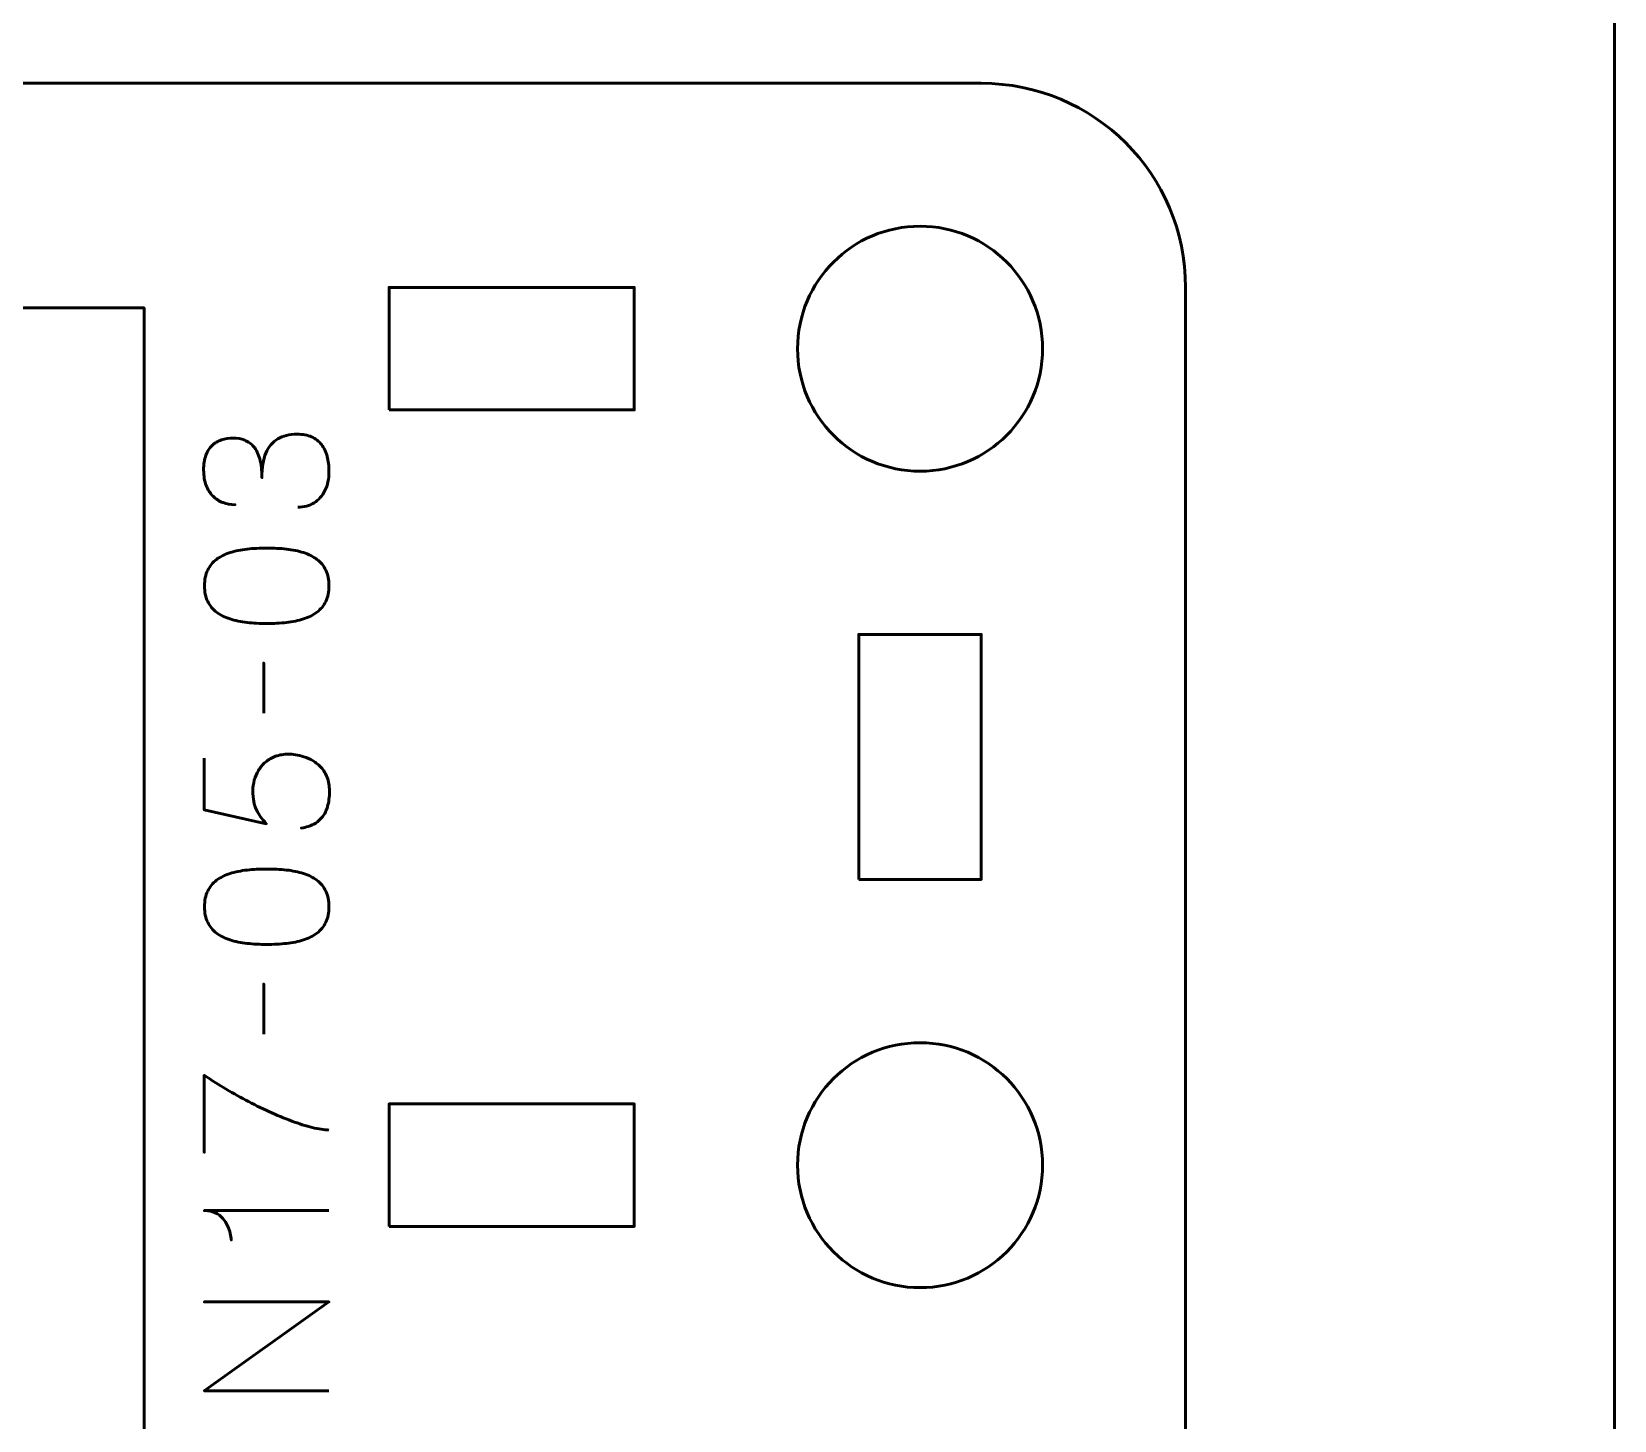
# Model space of a CAD drawing. Header units: centimetres. Extents: x -21 to 0, y -29.7 to 0.
# Drawn here: x -3.875 to 0, y -26.075 to -22.673 of the extents above; entities that cross this region are included whole.
import ezdxf

# ---------------------------------------------------------------- set-up
doc = ezdxf.new("R2010")
doc.units = ezdxf.units.CM
doc.header["$MEASUREMENT"] = 0
doc.layers.add('Layer 1', color=7, linetype='Continuous')

msp = doc.modelspace()

# ---------------------------------------------------------------- linework, layer by layer
at = {"layer": 'Layer 1', "color": 22, "lineweight": 53}
msp.add_open_spline([(-21.00003, -29.19995), (-21.00003, -29.19995), (-21.00003, -0.49992), (-21.00003, -0.49992), (-21.00003, -0.49992), (-21.00003, -0.22295), (-20.77694, 0.00004), (-20.49994, 0.00004), (-20.49994, 0.00004), (-20.49994, 0.00004), (-0.50008, 0.00004), (-0.50008, 0.00004), (-0.50008, 0.00004), (-0.22294, 0.00004), (0.00002, -0.22295), (0.00002, -0.49992), (0.00002, -0.49992), (0.00002, -0.49992), (0.00002, -29.19995), (0.00002, -29.19995), (0.00002, -29.19995), (0.00002, -29.47695), (-0.22294, -29.70004), (-0.50008, -29.70004), (-0.50008, -29.70004), (-0.50008, -29.70004), (-20.49994, -29.70004), (-20.49994, -29.70004), (-20.49994, -29.70004), (-20.77694, -29.70004), (-21.00003, -29.47695), (-21.00003, -29.19995)], degree=3, knots=[0, 0, 0, 0, 0.125, 0.125, 0.125, 0.125, 0.25, 0.25, 0.25, 0.25, 0.375, 0.375, 0.375, 0.375, 0.5, 0.5, 0.5, 0.5, 0.625, 0.625, 0.625, 0.625, 0.75, 0.75, 0.75, 0.75, 0.875, 0.875, 0.875, 0.875, 1, 1, 1, 1], dxfattribs=at)
at = {"layer": 'Layer 1', "color": 114, "lineweight": 53}
msp.add_open_spline([(-10.35005, -27.5999), (-10.35005, -27.5999), (-10.35005, -23.30001), (-10.35005, -23.30001), (-10.35005, -23.30001), (-10.35005, -23.02301), (-10.12695, -22.79991), (-9.84995, -22.79991), (-9.84995, -22.79991), (-9.84995, -22.79991), (-1.55005, -22.79991), (-1.55005, -22.79991), (-1.55005, -22.79991), (-1.27305, -22.79991), (-1.04995, -23.02301), (-1.04995, -23.30001), (-1.04995, -23.30001), (-1.04995, -23.30001), (-1.04995, -27.5999), (-1.04995, -27.5999), (-1.04995, -27.5999), (-1.04995, -27.8769), (-1.27305, -28.1), (-1.55005, -28.1), (-1.55005, -28.1), (-1.55005, -28.1), (-9.84995, -28.1), (-9.84995, -28.1), (-9.84995, -28.1), (-10.12695, -28.1), (-10.35005, -27.8769), (-10.35005, -27.5999)], degree=3, knots=[0, 0, 0, 0, 0.125, 0.125, 0.125, 0.125, 0.25, 0.25, 0.25, 0.25, 0.375, 0.375, 0.375, 0.375, 0.5, 0.5, 0.5, 0.5, 0.625, 0.625, 0.625, 0.625, 0.75, 0.75, 0.75, 0.75, 0.875, 0.875, 0.875, 0.875, 1, 1, 1, 1], dxfattribs=at)
at = {"layer": 'Layer 1', "lineweight": 53}
for points in [[(-1.69998, -23.15), (-1.53435, -23.15), (-1.39998, -23.28424), (-1.39998, -23.45001), (-1.39998, -23.45001), (-1.39998, -23.61567), (-1.53435, -23.75001), (-1.69998, -23.75001), (-1.69998, -23.75001), (-1.86575, -23.75001), (-1.99998, -23.61567), (-1.99998, -23.45001), (-1.99998, -23.45001), (-1.99998, -23.28424), (-1.86575, -23.15), (-1.69998, -23.15)], [(-3, -23.59994), (-3, -23.59994), (-3, -23.29993), (-3, -23.29993), (-3, -23.29993), (-3, -23.29993), (-2.4, -23.29993), (-2.4, -23.29993), (-2.4, -23.29993), (-2.4, -23.29993), (-2.4, -23.59994), (-2.4, -23.59994), (-2.4, -23.59994), (-2.4, -23.59994), (-3, -23.59994), (-3, -23.59994)], [(-1.85005, -24.74992), (-1.85005, -24.74992), (-1.85005, -24.14992), (-1.85005, -24.14992), (-1.85005, -24.14992), (-1.85005, -24.14992), (-1.55005, -24.14992), (-1.55005, -24.14992), (-1.55005, -24.14992), (-1.55005, -24.14992), (-1.55005, -24.74992), (-1.55005, -24.74992), (-1.55005, -24.74992), (-1.55005, -24.74992), (-1.85005, -24.74992), (-1.85005, -24.74992)], [(-1.69998, -25.14997), (-1.53435, -25.14997), (-1.39998, -25.28431), (-1.39998, -25.44996), (-1.39998, -25.44996), (-1.39998, -25.61559), (-1.53435, -25.74997), (-1.69998, -25.74997), (-1.69998, -25.74997), (-1.86575, -25.74997), (-1.99998, -25.61559), (-1.99998, -25.44996), (-1.99998, -25.44996), (-1.99998, -25.28431), (-1.86575, -25.14997), (-1.69998, -25.14997)], [(-3, -25.60004), (-3, -25.60004), (-3, -25.30004), (-3, -25.30004), (-3, -25.30004), (-3, -25.30004), (-2.4, -25.30004), (-2.4, -25.30004), (-2.4, -25.30004), (-2.4, -25.30004), (-2.4, -25.60004), (-2.4, -25.60004), (-2.4, -25.60004), (-2.4, -25.60004), (-3, -25.60004), (-3, -25.60004)]]:
    msp.add_open_spline(points, degree=3, knots=[0, 0, 0, 0, 0.25, 0.25, 0.25, 0.25, 0.5, 0.5, 0.5, 0.5, 0.75, 0.75, 0.75, 0.75, 1, 1, 1, 1], dxfattribs=at)
at = {"layer": 'Layer 1', "color": 30, "lineweight": 53}
for points, knots in [([(-7.79997, -27.55), (-7.79997, -27.55), (-7.79997, -23.35), (-7.79997, -23.35), (-7.79997, -23.35), (-7.79997, -23.35), (-3.59997, -23.35), (-3.59997, -23.35), (-3.59997, -23.35), (-3.59997, -23.35), (-3.59997, -27.55), (-3.59997, -27.55), (-3.59997, -27.55), (-3.59997, -27.55), (-7.79997, -27.55), (-7.79997, -27.55)], [0, 0, 0, 0, 0.25, 0.25, 0.25, 0.25, 0.5, 0.5, 0.5, 0.5, 0.75, 0.75, 0.75, 0.75, 1, 1, 1, 1]), ([(-3.224, -23.83814), (-3.20876, -23.83807), (-3.1955, -23.83454), (-3.184, -23.82756), (-3.184, -23.82756), (-3.17257, -23.82057), (-3.16361, -23.81062), (-3.15719, -23.79764), (-3.15719, -23.79764), (-3.15077, -23.78466), (-3.14752, -23.76907), (-3.14738, -23.75093), (-3.14738, -23.75093), (-3.14738, -23.73732), (-3.14879, -23.72497), (-3.15175, -23.71375), (-3.15175, -23.71375), (-3.15472, -23.7026), (-3.1593, -23.69301), (-3.16558, -23.68489), (-3.16558, -23.68489), (-3.17186, -23.67678), (-3.17998, -23.67057), (-3.18985, -23.66613), (-3.18985, -23.66613), (-3.1998, -23.66175), (-3.21173, -23.65957), (-3.2257, -23.6595), (-3.2257, -23.6595), (-3.24432, -23.65942), (-3.26006, -23.66323), (-3.27283, -23.67078), (-3.27283, -23.67078), (-3.2856, -23.67833), (-3.29519, -23.69005), (-3.30175, -23.70578), (-3.30175, -23.70578), (-3.30832, -23.72151), (-3.31163, -23.74169), (-3.31163, -23.76617), (-3.31163, -23.76617), (-3.31156, -23.7479), (-3.31325, -23.73259), (-3.31671, -23.7201), (-3.31671, -23.7201), (-3.32017, -23.70768), (-3.32504, -23.69774), (-3.33139, -23.69026), (-3.33139, -23.69026), (-3.33767, -23.68278), (-3.34515, -23.67735), (-3.35375, -23.6741), (-3.35375, -23.6741), (-3.36229, -23.67078), (-3.37167, -23.66916), (-3.3819, -23.66923), (-3.3819, -23.66923), (-3.39214, -23.66916), (-3.40159, -23.67057), (-3.41034, -23.67339), (-3.41034, -23.67339), (-3.41909, -23.67615), (-3.42678, -23.68066), (-3.43334, -23.6868), (-3.43334, -23.6868), (-3.4399, -23.69294), (-3.44505, -23.70105), (-3.44872, -23.711), (-3.44872, -23.711), (-3.45239, -23.72102), (-3.45422, -23.73323), (-3.45429, -23.74755), (-3.45429, -23.74755), (-3.45422, -23.7618), (-3.45211, -23.77429), (-3.44801, -23.78487), (-3.44801, -23.78487), (-3.44392, -23.79553), (-3.43835, -23.80427), (-3.43122, -23.81133), (-3.43122, -23.81133), (-3.4241, -23.81831), (-3.41598, -23.82354), (-3.40681, -23.82699), (-3.40681, -23.82699), (-3.39764, -23.83052), (-3.3879, -23.83221), (-3.37767, -23.83221), (-3.37767, -23.83221), (-3.3879, -23.83221), (-3.39764, -23.83052), (-3.40681, -23.82699), (-3.40681, -23.82699), (-3.41598, -23.82354), (-3.4241, -23.81831), (-3.43122, -23.81133), (-3.43122, -23.81133), (-3.43835, -23.80427), (-3.44392, -23.79553), (-3.44801, -23.78487), (-3.44801, -23.78487), (-3.45211, -23.77429), (-3.45422, -23.7618), (-3.45429, -23.74755), (-3.45429, -23.74755), (-3.45422, -23.73323), (-3.45239, -23.72102), (-3.44872, -23.711), (-3.44872, -23.711), (-3.44505, -23.70105), (-3.4399, -23.69294), (-3.43334, -23.6868), (-3.43334, -23.6868), (-3.42678, -23.68066), (-3.41909, -23.67615), (-3.41034, -23.67339), (-3.41034, -23.67339), (-3.40159, -23.67057), (-3.39214, -23.66916), (-3.3819, -23.66923), (-3.3819, -23.66923), (-3.37167, -23.66916), (-3.36229, -23.67078), (-3.35375, -23.6741), (-3.35375, -23.6741), (-3.34515, -23.67735), (-3.33767, -23.68278), (-3.33139, -23.69026), (-3.33139, -23.69026), (-3.32504, -23.69774), (-3.32017, -23.70768), (-3.31671, -23.7201), (-3.31671, -23.7201), (-3.31325, -23.73259), (-3.31156, -23.7479), (-3.31163, -23.76617), (-3.31163, -23.76617), (-3.31163, -23.74169), (-3.30832, -23.72151), (-3.30175, -23.70578), (-3.30175, -23.70578), (-3.29519, -23.69005), (-3.2856, -23.67833), (-3.27283, -23.67078), (-3.27283, -23.67078), (-3.26006, -23.66323), (-3.24432, -23.65942), (-3.2257, -23.6595), (-3.2257, -23.6595), (-3.21173, -23.65957), (-3.1998, -23.66175), (-3.18985, -23.66613), (-3.18985, -23.66613), (-3.17998, -23.67057), (-3.17186, -23.67678), (-3.16558, -23.68489), (-3.16558, -23.68489), (-3.1593, -23.69301), (-3.15472, -23.7026), (-3.15175, -23.71375), (-3.15175, -23.71375), (-3.14879, -23.72497), (-3.14738, -23.73732), (-3.14738, -23.75093), (-3.14738, -23.75093), (-3.14752, -23.76907), (-3.15077, -23.78466), (-3.15719, -23.79764), (-3.15719, -23.79764), (-3.16361, -23.81062), (-3.17257, -23.82057), (-3.184, -23.82756), (-3.184, -23.82756), (-3.1955, -23.83454), (-3.20876, -23.83807), (-3.224, -23.83814)], [0, 0, 0, 0, 0.0227273, 0.0227273, 0.0227273, 0.0227273, 0.0454545, 0.0454545, 0.0454545, 0.0454545, 0.0681818, 0.0681818, 0.0681818, 0.0681818, 0.0909091, 0.0909091, 0.0909091, 0.0909091, 0.1136364, 0.1136364, 0.1136364, 0.1136364, 0.1363636, 0.1363636, 0.1363636, 0.1363636, 0.1590909, 0.1590909, 0.1590909, 0.1590909, 0.1818182, 0.1818182, 0.1818182, 0.1818182, 0.2045455, 0.2045455, 0.2045455, 0.2045455, 0.2272727, 0.2272727, 0.2272727, 0.2272727, 0.25, 0.25, 0.25, 0.25, 0.2727273, 0.2727273, 0.2727273, 0.2727273, 0.2954545, 0.2954545, 0.2954545, 0.2954545, 0.3181818, 0.3181818, 0.3181818, 0.3181818, 0.3409091, 0.3409091, 0.3409091, 0.3409091, 0.3636364, 0.3636364, 0.3636364, 0.3636364, 0.3863636, 0.3863636, 0.3863636, 0.3863636, 0.4090909, 0.4090909, 0.4090909, 0.4090909, 0.4318182, 0.4318182, 0.4318182, 0.4318182, 0.4545455, 0.4545455, 0.4545455, 0.4545455, 0.4772727, 0.4772727, 0.4772727, 0.4772727, 0.5, 0.5, 0.5, 0.5, 0.5227273, 0.5227273, 0.5227273, 0.5227273, 0.5454545, 0.5454545, 0.5454545, 0.5454545, 0.5681818, 0.5681818, 0.5681818, 0.5681818, 0.5909091, 0.5909091, 0.5909091, 0.5909091, 0.6136364, 0.6136364, 0.6136364, 0.6136364, 0.6363636, 0.6363636, 0.6363636, 0.6363636, 0.6590909, 0.6590909, 0.6590909, 0.6590909, 0.6818182, 0.6818182, 0.6818182, 0.6818182, 0.7045455, 0.7045455, 0.7045455, 0.7045455, 0.7272727, 0.7272727, 0.7272727, 0.7272727, 0.75, 0.75, 0.75, 0.75, 0.7727273, 0.7727273, 0.7727273, 0.7727273, 0.7954545, 0.7954545, 0.7954545, 0.7954545, 0.8181818, 0.8181818, 0.8181818, 0.8181818, 0.8409091, 0.8409091, 0.8409091, 0.8409091, 0.8636364, 0.8636364, 0.8636364, 0.8636364, 0.8863636, 0.8863636, 0.8863636, 0.8863636, 0.9090909, 0.9090909, 0.9090909, 0.9090909, 0.9318182, 0.9318182, 0.9318182, 0.9318182, 0.9545455, 0.9545455, 0.9545455, 0.9545455, 0.9772727, 0.9772727, 0.9772727, 0.9772727, 1, 1, 1, 1]), ([(-3.14738, -24.03075), (-3.14745, -24.01594), (-3.15006, -24.00317), (-3.15514, -23.99251), (-3.15514, -23.99251), (-3.16022, -23.98193), (-3.16749, -23.97311), (-3.17673, -23.96606), (-3.17673, -23.96606), (-3.18604, -23.95907), (-3.19705, -23.95357), (-3.20975, -23.94948), (-3.20975, -23.94948), (-3.22245, -23.94545), (-3.23635, -23.94256), (-3.25159, -23.94094), (-3.25159, -23.94094), (-3.26683, -23.93924), (-3.28285, -23.9384), (-3.29978, -23.93847), (-3.29978, -23.93847), (-3.31664, -23.9384), (-3.33266, -23.93924), (-3.34783, -23.94094), (-3.34783, -23.94094), (-3.363, -23.94256), (-3.37697, -23.94545), (-3.38967, -23.94948), (-3.38967, -23.94948), (-3.4023, -23.95357), (-3.4133, -23.95907), (-3.42269, -23.96606), (-3.42269, -23.96606), (-3.432, -23.97311), (-3.43927, -23.98193), (-3.44435, -23.99251), (-3.44435, -23.99251), (-3.4495, -24.00317), (-3.45211, -24.01594), (-3.45218, -24.03075), (-3.45218, -24.03075), (-3.45211, -24.04557), (-3.4495, -24.05834), (-3.44435, -24.069), (-3.44435, -24.069), (-3.43927, -24.07958), (-3.432, -24.0884), (-3.42269, -24.09545), (-3.42269, -24.09545), (-3.4133, -24.10244), (-3.4023, -24.10794), (-3.38967, -24.11203), (-3.38967, -24.11203), (-3.37697, -24.11606), (-3.363, -24.11895), (-3.34783, -24.12057), (-3.34783, -24.12057), (-3.33266, -24.12226), (-3.31664, -24.12311), (-3.29978, -24.12304), (-3.29978, -24.12304), (-3.28285, -24.12311), (-3.26683, -24.12226), (-3.25159, -24.12057), (-3.25159, -24.12057), (-3.23635, -24.11895), (-3.22245, -24.11606), (-3.20975, -24.11203), (-3.20975, -24.11203), (-3.19705, -24.10794), (-3.18604, -24.10244), (-3.17673, -24.09545), (-3.17673, -24.09545), (-3.16749, -24.0884), (-3.16022, -24.07958), (-3.15514, -24.069), (-3.15514, -24.069), (-3.15006, -24.05834), (-3.14745, -24.04557), (-3.14738, -24.03075)], [0, 0, 0, 0, 0.05, 0.05, 0.05, 0.05, 0.1, 0.1, 0.1, 0.1, 0.15, 0.15, 0.15, 0.15, 0.2, 0.2, 0.2, 0.2, 0.25, 0.25, 0.25, 0.25, 0.3, 0.3, 0.3, 0.3, 0.35, 0.35, 0.35, 0.35, 0.4, 0.4, 0.4, 0.4, 0.45, 0.45, 0.45, 0.45, 0.5, 0.5, 0.5, 0.5, 0.55, 0.55, 0.55, 0.55, 0.6, 0.6, 0.6, 0.6, 0.65, 0.65, 0.65, 0.65, 0.7, 0.7, 0.7, 0.7, 0.75, 0.75, 0.75, 0.75, 0.8, 0.8, 0.8, 0.8, 0.85, 0.85, 0.85, 0.85, 0.9, 0.9, 0.9, 0.9, 0.95, 0.95, 0.95, 0.95, 1, 1, 1, 1]), ([(-3.14738, -24.03075), (-3.14745, -24.01594), (-3.15006, -24.00317), (-3.15514, -23.99251), (-3.15514, -23.99251), (-3.16022, -23.98193), (-3.16749, -23.97311), (-3.17673, -23.96606), (-3.17673, -23.96606), (-3.18604, -23.95907), (-3.19705, -23.95357), (-3.20975, -23.94948), (-3.20975, -23.94948), (-3.22245, -23.94545), (-3.23635, -23.94256), (-3.25159, -23.94094), (-3.25159, -23.94094), (-3.26683, -23.93924), (-3.28285, -23.9384), (-3.29978, -23.93847), (-3.29978, -23.93847), (-3.31664, -23.9384), (-3.33266, -23.93924), (-3.34783, -23.94094), (-3.34783, -23.94094), (-3.363, -23.94256), (-3.37697, -23.94545), (-3.38967, -23.94948), (-3.38967, -23.94948), (-3.4023, -23.95357), (-3.4133, -23.95907), (-3.42269, -23.96606), (-3.42269, -23.96606), (-3.432, -23.97311), (-3.43927, -23.98193), (-3.44435, -23.99251), (-3.44435, -23.99251), (-3.4495, -24.00317), (-3.45211, -24.01594), (-3.45218, -24.03075), (-3.45218, -24.03075), (-3.45211, -24.04557), (-3.4495, -24.05834), (-3.44435, -24.069), (-3.44435, -24.069), (-3.43927, -24.07958), (-3.432, -24.0884), (-3.42269, -24.09545), (-3.42269, -24.09545), (-3.4133, -24.10244), (-3.4023, -24.10794), (-3.38967, -24.11203), (-3.38967, -24.11203), (-3.37697, -24.11606), (-3.363, -24.11895), (-3.34783, -24.12057), (-3.34783, -24.12057), (-3.33266, -24.12226), (-3.31664, -24.12311), (-3.29978, -24.12304), (-3.29978, -24.12304), (-3.28285, -24.12311), (-3.26683, -24.12226), (-3.25159, -24.12057), (-3.25159, -24.12057), (-3.23635, -24.11895), (-3.22245, -24.11606), (-3.20975, -24.11203), (-3.20975, -24.11203), (-3.19705, -24.10794), (-3.18604, -24.10244), (-3.17673, -24.09545), (-3.17673, -24.09545), (-3.16749, -24.0884), (-3.16022, -24.07958), (-3.15514, -24.069), (-3.15514, -24.069), (-3.15006, -24.05834), (-3.14745, -24.04557), (-3.14738, -24.03075)], [0, 0, 0, 0, 0.05, 0.05, 0.05, 0.05, 0.1, 0.1, 0.1, 0.1, 0.15, 0.15, 0.15, 0.15, 0.2, 0.2, 0.2, 0.2, 0.25, 0.25, 0.25, 0.25, 0.3, 0.3, 0.3, 0.3, 0.35, 0.35, 0.35, 0.35, 0.4, 0.4, 0.4, 0.4, 0.45, 0.45, 0.45, 0.45, 0.5, 0.5, 0.5, 0.5, 0.55, 0.55, 0.55, 0.55, 0.6, 0.6, 0.6, 0.6, 0.65, 0.65, 0.65, 0.65, 0.7, 0.7, 0.7, 0.7, 0.75, 0.75, 0.75, 0.75, 0.8, 0.8, 0.8, 0.8, 0.85, 0.85, 0.85, 0.85, 0.9, 0.9, 0.9, 0.9, 0.95, 0.95, 0.95, 0.95, 1, 1, 1, 1]), ([(-3.30698, -24.34317), (-3.30698, -24.34317), (-3.30698, -24.21998), (-3.30698, -24.21998), (-3.30698, -24.21998), (-3.30698, -24.21998), (-3.30698, -24.34317), (-3.30698, -24.34317)], [0, 0, 0, 0, 0.5, 0.5, 0.5, 0.5, 1, 1, 1, 1]), ([(-3.4526, -24.45281), (-3.4526, -24.45281), (-3.4526, -24.57981), (-3.4526, -24.57981), (-3.4526, -24.57981), (-3.4526, -24.57981), (-3.30105, -24.61368), (-3.30105, -24.61368), (-3.30105, -24.61368), (-3.30613, -24.60775), (-3.31071, -24.60211), (-3.31474, -24.59667), (-3.31474, -24.59667), (-3.31876, -24.59131), (-3.32214, -24.58567), (-3.32497, -24.57967), (-3.32497, -24.57967), (-3.32779, -24.57374), (-3.32991, -24.56697), (-3.33139, -24.55935), (-3.33139, -24.55935), (-3.33287, -24.5518), (-3.33365, -24.54277), (-3.33365, -24.5324), (-3.33365, -24.5324), (-3.33365, -24.52393), (-3.33252, -24.51546), (-3.33019, -24.507), (-3.33019, -24.507), (-3.32793, -24.49853), (-3.32447, -24.49049), (-3.31989, -24.48287), (-3.31989, -24.48287), (-3.31523, -24.47518), (-3.30944, -24.4684), (-3.30246, -24.46248), (-3.30246, -24.46248), (-3.29547, -24.45648), (-3.28729, -24.45175), (-3.27791, -24.44837), (-3.27791, -24.44837), (-3.26852, -24.44491), (-3.25787, -24.44315), (-3.24602, -24.44308), (-3.24602, -24.44308), (-3.24164, -24.443), (-3.23614, -24.4435), (-3.22965, -24.44449), (-3.22965, -24.44449), (-3.22316, -24.4454), (-3.2161, -24.4471), (-3.20862, -24.4495), (-3.20862, -24.4495), (-3.20114, -24.45189), (-3.19373, -24.45528), (-3.1864, -24.45958), (-3.1864, -24.45958), (-3.17906, -24.46389), (-3.17236, -24.46939), (-3.16629, -24.47602), (-3.16629, -24.47602), (-3.16022, -24.48266), (-3.15535, -24.4907), (-3.15168, -24.50008), (-3.15168, -24.50008), (-3.14809, -24.50954), (-3.14618, -24.52062), (-3.14611, -24.53324), (-3.14611, -24.53324), (-3.14618, -24.54834), (-3.1478, -24.56104), (-3.15084, -24.57134), (-3.15084, -24.57134), (-3.15394, -24.58165), (-3.15796, -24.59004), (-3.16304, -24.59653), (-3.16304, -24.59653), (-3.16812, -24.60309), (-3.1737, -24.60817), (-3.17976, -24.61184), (-3.17976, -24.61184), (-3.18583, -24.61551), (-3.1919, -24.61826), (-3.19797, -24.6201), (-3.19797, -24.6201), (-3.20404, -24.62193), (-3.20961, -24.62334), (-3.21469, -24.62426), (-3.21469, -24.62426), (-3.20961, -24.62334), (-3.20404, -24.62193), (-3.19797, -24.6201), (-3.19797, -24.6201), (-3.1919, -24.61826), (-3.18583, -24.61551), (-3.17976, -24.61184), (-3.17976, -24.61184), (-3.1737, -24.60817), (-3.16812, -24.60309), (-3.16304, -24.59653), (-3.16304, -24.59653), (-3.15796, -24.59004), (-3.15394, -24.58165), (-3.15084, -24.57134), (-3.15084, -24.57134), (-3.1478, -24.56104), (-3.14618, -24.54834), (-3.14611, -24.53324), (-3.14611, -24.53324), (-3.14618, -24.52062), (-3.14809, -24.50954), (-3.15168, -24.50008), (-3.15168, -24.50008), (-3.15535, -24.4907), (-3.16022, -24.48266), (-3.16629, -24.47602), (-3.16629, -24.47602), (-3.17236, -24.46939), (-3.17906, -24.46389), (-3.1864, -24.45958), (-3.1864, -24.45958), (-3.19373, -24.45528), (-3.20114, -24.45189), (-3.20862, -24.4495), (-3.20862, -24.4495), (-3.2161, -24.4471), (-3.22316, -24.4454), (-3.22965, -24.44449), (-3.22965, -24.44449), (-3.23614, -24.4435), (-3.24164, -24.443), (-3.24602, -24.44308), (-3.24602, -24.44308), (-3.25787, -24.44315), (-3.26852, -24.44491), (-3.27791, -24.44837), (-3.27791, -24.44837), (-3.28729, -24.45175), (-3.29547, -24.45648), (-3.30246, -24.46248), (-3.30246, -24.46248), (-3.30944, -24.4684), (-3.31523, -24.47518), (-3.31989, -24.48287), (-3.31989, -24.48287), (-3.32447, -24.49049), (-3.32793, -24.49853), (-3.33019, -24.507), (-3.33019, -24.507), (-3.33252, -24.51546), (-3.33365, -24.52393), (-3.33365, -24.5324), (-3.33365, -24.5324), (-3.33365, -24.54277), (-3.33287, -24.5518), (-3.33139, -24.55935), (-3.33139, -24.55935), (-3.32991, -24.56697), (-3.32779, -24.57374), (-3.32497, -24.57967), (-3.32497, -24.57967), (-3.32214, -24.58567), (-3.31876, -24.59131), (-3.31474, -24.59667), (-3.31474, -24.59667), (-3.31071, -24.60211), (-3.30613, -24.60775), (-3.30105, -24.61368), (-3.30105, -24.61368), (-3.30105, -24.61368), (-3.4526, -24.57981), (-3.4526, -24.57981), (-3.4526, -24.57981), (-3.4526, -24.57981), (-3.4526, -24.45281), (-3.4526, -24.45281)], [0, 0, 0, 0, 0.0227273, 0.0227273, 0.0227273, 0.0227273, 0.0454545, 0.0454545, 0.0454545, 0.0454545, 0.0681818, 0.0681818, 0.0681818, 0.0681818, 0.0909091, 0.0909091, 0.0909091, 0.0909091, 0.1136364, 0.1136364, 0.1136364, 0.1136364, 0.1363636, 0.1363636, 0.1363636, 0.1363636, 0.1590909, 0.1590909, 0.1590909, 0.1590909, 0.1818182, 0.1818182, 0.1818182, 0.1818182, 0.2045455, 0.2045455, 0.2045455, 0.2045455, 0.2272727, 0.2272727, 0.2272727, 0.2272727, 0.25, 0.25, 0.25, 0.25, 0.2727273, 0.2727273, 0.2727273, 0.2727273, 0.2954545, 0.2954545, 0.2954545, 0.2954545, 0.3181818, 0.3181818, 0.3181818, 0.3181818, 0.3409091, 0.3409091, 0.3409091, 0.3409091, 0.3636364, 0.3636364, 0.3636364, 0.3636364, 0.3863636, 0.3863636, 0.3863636, 0.3863636, 0.4090909, 0.4090909, 0.4090909, 0.4090909, 0.4318182, 0.4318182, 0.4318182, 0.4318182, 0.4545455, 0.4545455, 0.4545455, 0.4545455, 0.4772727, 0.4772727, 0.4772727, 0.4772727, 0.5, 0.5, 0.5, 0.5, 0.5227273, 0.5227273, 0.5227273, 0.5227273, 0.5454545, 0.5454545, 0.5454545, 0.5454545, 0.5681818, 0.5681818, 0.5681818, 0.5681818, 0.5909091, 0.5909091, 0.5909091, 0.5909091, 0.6136364, 0.6136364, 0.6136364, 0.6136364, 0.6363636, 0.6363636, 0.6363636, 0.6363636, 0.6590909, 0.6590909, 0.6590909, 0.6590909, 0.6818182, 0.6818182, 0.6818182, 0.6818182, 0.7045455, 0.7045455, 0.7045455, 0.7045455, 0.7272727, 0.7272727, 0.7272727, 0.7272727, 0.75, 0.75, 0.75, 0.75, 0.7727273, 0.7727273, 0.7727273, 0.7727273, 0.7954545, 0.7954545, 0.7954545, 0.7954545, 0.8181818, 0.8181818, 0.8181818, 0.8181818, 0.8409091, 0.8409091, 0.8409091, 0.8409091, 0.8636364, 0.8636364, 0.8636364, 0.8636364, 0.8863636, 0.8863636, 0.8863636, 0.8863636, 0.9090909, 0.9090909, 0.9090909, 0.9090909, 0.9318182, 0.9318182, 0.9318182, 0.9318182, 0.9545455, 0.9545455, 0.9545455, 0.9545455, 0.9772727, 0.9772727, 0.9772727, 0.9772727, 1, 1, 1, 1]), ([(-3.14738, -24.81687), (-3.14745, -24.80206), (-3.15006, -24.78929), (-3.15514, -24.77863), (-3.15514, -24.77863), (-3.16022, -24.76805), (-3.16749, -24.75923), (-3.17673, -24.75218), (-3.17673, -24.75218), (-3.18604, -24.74519), (-3.19705, -24.73969), (-3.20975, -24.7356), (-3.20975, -24.7356), (-3.22245, -24.73157), (-3.23635, -24.72868), (-3.25159, -24.72706), (-3.25159, -24.72706), (-3.26683, -24.72536), (-3.28285, -24.72452), (-3.29978, -24.72459), (-3.29978, -24.72459), (-3.31664, -24.72452), (-3.33266, -24.72536), (-3.34783, -24.72706), (-3.34783, -24.72706), (-3.363, -24.72868), (-3.37697, -24.73157), (-3.38967, -24.7356), (-3.38967, -24.7356), (-3.4023, -24.73969), (-3.4133, -24.74519), (-3.42269, -24.75218), (-3.42269, -24.75218), (-3.432, -24.75923), (-3.43927, -24.76805), (-3.44435, -24.77863), (-3.44435, -24.77863), (-3.4495, -24.78929), (-3.45211, -24.80206), (-3.45218, -24.81687), (-3.45218, -24.81687), (-3.45211, -24.83169), (-3.4495, -24.84446), (-3.44435, -24.85512), (-3.44435, -24.85512), (-3.43927, -24.8657), (-3.432, -24.87452), (-3.42269, -24.88157), (-3.42269, -24.88157), (-3.4133, -24.88856), (-3.4023, -24.89406), (-3.38967, -24.89815), (-3.38967, -24.89815), (-3.37697, -24.90218), (-3.363, -24.90507), (-3.34783, -24.90669), (-3.34783, -24.90669), (-3.33266, -24.90838), (-3.31664, -24.90923), (-3.29978, -24.90916), (-3.29978, -24.90916), (-3.28285, -24.90923), (-3.26683, -24.90838), (-3.25159, -24.90669), (-3.25159, -24.90669), (-3.23635, -24.90507), (-3.22245, -24.90218), (-3.20975, -24.89815), (-3.20975, -24.89815), (-3.19705, -24.89406), (-3.18604, -24.88856), (-3.17673, -24.88157), (-3.17673, -24.88157), (-3.16749, -24.87452), (-3.16022, -24.8657), (-3.15514, -24.85512), (-3.15514, -24.85512), (-3.15006, -24.84446), (-3.14745, -24.83169), (-3.14738, -24.81687)], [0, 0, 0, 0, 0.05, 0.05, 0.05, 0.05, 0.1, 0.1, 0.1, 0.1, 0.15, 0.15, 0.15, 0.15, 0.2, 0.2, 0.2, 0.2, 0.25, 0.25, 0.25, 0.25, 0.3, 0.3, 0.3, 0.3, 0.35, 0.35, 0.35, 0.35, 0.4, 0.4, 0.4, 0.4, 0.45, 0.45, 0.45, 0.45, 0.5, 0.5, 0.5, 0.5, 0.55, 0.55, 0.55, 0.55, 0.6, 0.6, 0.6, 0.6, 0.65, 0.65, 0.65, 0.65, 0.7, 0.7, 0.7, 0.7, 0.75, 0.75, 0.75, 0.75, 0.8, 0.8, 0.8, 0.8, 0.85, 0.85, 0.85, 0.85, 0.9, 0.9, 0.9, 0.9, 0.95, 0.95, 0.95, 0.95, 1, 1, 1, 1]), ([(-3.14738, -24.81687), (-3.14745, -24.80206), (-3.15006, -24.78929), (-3.15514, -24.77863), (-3.15514, -24.77863), (-3.16022, -24.76805), (-3.16749, -24.75923), (-3.17673, -24.75218), (-3.17673, -24.75218), (-3.18604, -24.74519), (-3.19705, -24.73969), (-3.20975, -24.7356), (-3.20975, -24.7356), (-3.22245, -24.73157), (-3.23635, -24.72868), (-3.25159, -24.72706), (-3.25159, -24.72706), (-3.26683, -24.72536), (-3.28285, -24.72452), (-3.29978, -24.72459), (-3.29978, -24.72459), (-3.31664, -24.72452), (-3.33266, -24.72536), (-3.34783, -24.72706), (-3.34783, -24.72706), (-3.363, -24.72868), (-3.37697, -24.73157), (-3.38967, -24.7356), (-3.38967, -24.7356), (-3.4023, -24.73969), (-3.4133, -24.74519), (-3.42269, -24.75218), (-3.42269, -24.75218), (-3.432, -24.75923), (-3.43927, -24.76805), (-3.44435, -24.77863), (-3.44435, -24.77863), (-3.4495, -24.78929), (-3.45211, -24.80206), (-3.45218, -24.81687), (-3.45218, -24.81687), (-3.45211, -24.83169), (-3.4495, -24.84446), (-3.44435, -24.85512), (-3.44435, -24.85512), (-3.43927, -24.8657), (-3.432, -24.87452), (-3.42269, -24.88157), (-3.42269, -24.88157), (-3.4133, -24.88856), (-3.4023, -24.89406), (-3.38967, -24.89815), (-3.38967, -24.89815), (-3.37697, -24.90218), (-3.363, -24.90507), (-3.34783, -24.90669), (-3.34783, -24.90669), (-3.33266, -24.90838), (-3.31664, -24.90923), (-3.29978, -24.90916), (-3.29978, -24.90916), (-3.28285, -24.90923), (-3.26683, -24.90838), (-3.25159, -24.90669), (-3.25159, -24.90669), (-3.23635, -24.90507), (-3.22245, -24.90218), (-3.20975, -24.89815), (-3.20975, -24.89815), (-3.19705, -24.89406), (-3.18604, -24.88856), (-3.17673, -24.88157), (-3.17673, -24.88157), (-3.16749, -24.87452), (-3.16022, -24.8657), (-3.15514, -24.85512), (-3.15514, -24.85512), (-3.15006, -24.84446), (-3.14745, -24.83169), (-3.14738, -24.81687)], [0, 0, 0, 0, 0.05, 0.05, 0.05, 0.05, 0.1, 0.1, 0.1, 0.1, 0.15, 0.15, 0.15, 0.15, 0.2, 0.2, 0.2, 0.2, 0.25, 0.25, 0.25, 0.25, 0.3, 0.3, 0.3, 0.3, 0.35, 0.35, 0.35, 0.35, 0.4, 0.4, 0.4, 0.4, 0.45, 0.45, 0.45, 0.45, 0.5, 0.5, 0.5, 0.5, 0.55, 0.55, 0.55, 0.55, 0.6, 0.6, 0.6, 0.6, 0.65, 0.65, 0.65, 0.65, 0.7, 0.7, 0.7, 0.7, 0.75, 0.75, 0.75, 0.75, 0.8, 0.8, 0.8, 0.8, 0.85, 0.85, 0.85, 0.85, 0.9, 0.9, 0.9, 0.9, 0.95, 0.95, 0.95, 0.95, 1, 1, 1, 1]), ([(-3.30698, -25.12929), (-3.30698, -25.12929), (-3.30698, -25.0061), (-3.30698, -25.0061), (-3.30698, -25.0061), (-3.30698, -25.0061), (-3.30698, -25.12929), (-3.30698, -25.12929)], [0, 0, 0, 0, 0.5, 0.5, 0.5, 0.5, 1, 1, 1, 1]), ([(-3.14738, -25.36382), (-3.15916, -25.36361), (-3.17278, -25.36156), (-3.1883, -25.35768), (-3.1883, -25.35768), (-3.20389, -25.3538), (-3.22069, -25.34851), (-3.23868, -25.3418), (-3.23868, -25.3418), (-3.25667, -25.3351), (-3.27516, -25.32734), (-3.29428, -25.31859), (-3.29428, -25.31859), (-3.3134, -25.30991), (-3.3323, -25.30053), (-3.35114, -25.29058), (-3.35114, -25.29058), (-3.36998, -25.28063), (-3.38804, -25.27047), (-3.40533, -25.2601), (-3.40533, -25.2601), (-3.42254, -25.24973), (-3.43828, -25.23957), (-3.4526, -25.22962), (-3.4526, -25.22962), (-3.4526, -25.22962), (-3.4526, -25.41885), (-3.4526, -25.41885), (-3.4526, -25.41885), (-3.4526, -25.41885), (-3.4526, -25.22962), (-3.4526, -25.22962), (-3.4526, -25.22962), (-3.43828, -25.23957), (-3.42254, -25.24973), (-3.40533, -25.2601), (-3.40533, -25.2601), (-3.38804, -25.27047), (-3.36998, -25.28063), (-3.35114, -25.29058), (-3.35114, -25.29058), (-3.3323, -25.30053), (-3.3134, -25.30991), (-3.29428, -25.31859), (-3.29428, -25.31859), (-3.27516, -25.32734), (-3.25667, -25.3351), (-3.23868, -25.3418), (-3.23868, -25.3418), (-3.22069, -25.34851), (-3.20389, -25.3538), (-3.1883, -25.35768), (-3.1883, -25.35768), (-3.17278, -25.36156), (-3.15916, -25.36361), (-3.14738, -25.36382)], [0, 0, 0, 0, 0.0714286, 0.0714286, 0.0714286, 0.0714286, 0.1428571, 0.1428571, 0.1428571, 0.1428571, 0.2142857, 0.2142857, 0.2142857, 0.2142857, 0.2857143, 0.2857143, 0.2857143, 0.2857143, 0.3571429, 0.3571429, 0.3571429, 0.3571429, 0.4285714, 0.4285714, 0.4285714, 0.4285714, 0.5, 0.5, 0.5, 0.5, 0.5714286, 0.5714286, 0.5714286, 0.5714286, 0.6428571, 0.6428571, 0.6428571, 0.6428571, 0.7142857, 0.7142857, 0.7142857, 0.7142857, 0.7857143, 0.7857143, 0.7857143, 0.7857143, 0.8571429, 0.8571429, 0.8571429, 0.8571429, 0.9285714, 0.9285714, 0.9285714, 0.9285714, 1, 1, 1, 1]), ([(-3.14738, -25.56108), (-3.14738, -25.56108), (-3.4526, -25.56108), (-3.4526, -25.56108), (-3.4526, -25.56108), (-3.44223, -25.56115), (-3.43334, -25.56299), (-3.42593, -25.56652), (-3.42593, -25.56652), (-3.41845, -25.56997), (-3.41231, -25.57456), (-3.40738, -25.5802), (-3.40738, -25.5802), (-3.40244, -25.58585), (-3.39849, -25.59192), (-3.39552, -25.59841), (-3.39552, -25.59841), (-3.39263, -25.6049), (-3.39044, -25.61118), (-3.3891, -25.61725), (-3.3891, -25.61725), (-3.38769, -25.62338), (-3.38684, -25.62861), (-3.38656, -25.63305), (-3.38656, -25.63305), (-3.38684, -25.62861), (-3.38769, -25.62338), (-3.3891, -25.61725), (-3.3891, -25.61725), (-3.39044, -25.61118), (-3.39263, -25.6049), (-3.39552, -25.59841), (-3.39552, -25.59841), (-3.39849, -25.59192), (-3.40244, -25.58585), (-3.40738, -25.5802), (-3.40738, -25.5802), (-3.41231, -25.57456), (-3.41845, -25.56997), (-3.42593, -25.56652), (-3.42593, -25.56652), (-3.43334, -25.56299), (-3.44223, -25.56115), (-3.4526, -25.56108), (-3.4526, -25.56108), (-3.4526, -25.56108), (-3.14738, -25.56108), (-3.14738, -25.56108)], [0, 0, 0, 0, 0.0833333, 0.0833333, 0.0833333, 0.0833333, 0.1666667, 0.1666667, 0.1666667, 0.1666667, 0.25, 0.25, 0.25, 0.25, 0.3333333, 0.3333333, 0.3333333, 0.3333333, 0.4166667, 0.4166667, 0.4166667, 0.4166667, 0.5, 0.5, 0.5, 0.5, 0.5833333, 0.5833333, 0.5833333, 0.5833333, 0.6666667, 0.6666667, 0.6666667, 0.6666667, 0.75, 0.75, 0.75, 0.75, 0.8333333, 0.8333333, 0.8333333, 0.8333333, 0.9166667, 0.9166667, 0.9166667, 0.9166667, 1, 1, 1, 1]), ([(-3.14738, -26.00262), (-3.14738, -26.00262), (-3.4526, -26.00262), (-3.4526, -26.00262), (-3.4526, -26.00262), (-3.4526, -26.00262), (-3.14738, -25.78503), (-3.14738, -25.78503), (-3.14738, -25.78503), (-3.14738, -25.78503), (-3.4526, -25.78503), (-3.4526, -25.78503), (-3.4526, -25.78503), (-3.4526, -25.78503), (-3.14738, -25.78503), (-3.14738, -25.78503), (-3.14738, -25.78503), (-3.14738, -25.78503), (-3.4526, -26.00262), (-3.4526, -26.00262), (-3.4526, -26.00262), (-3.4526, -26.00262), (-3.14738, -26.00262), (-3.14738, -26.00262)], [0, 0, 0, 0, 0.1666667, 0.1666667, 0.1666667, 0.1666667, 0.3333333, 0.3333333, 0.3333333, 0.3333333, 0.5, 0.5, 0.5, 0.5, 0.6666667, 0.6666667, 0.6666667, 0.6666667, 0.8333333, 0.8333333, 0.8333333, 0.8333333, 1, 1, 1, 1])]:
    msp.add_open_spline(points, degree=3, knots=knots, dxfattribs=at)

doc.saveas('drawing.dxf')
